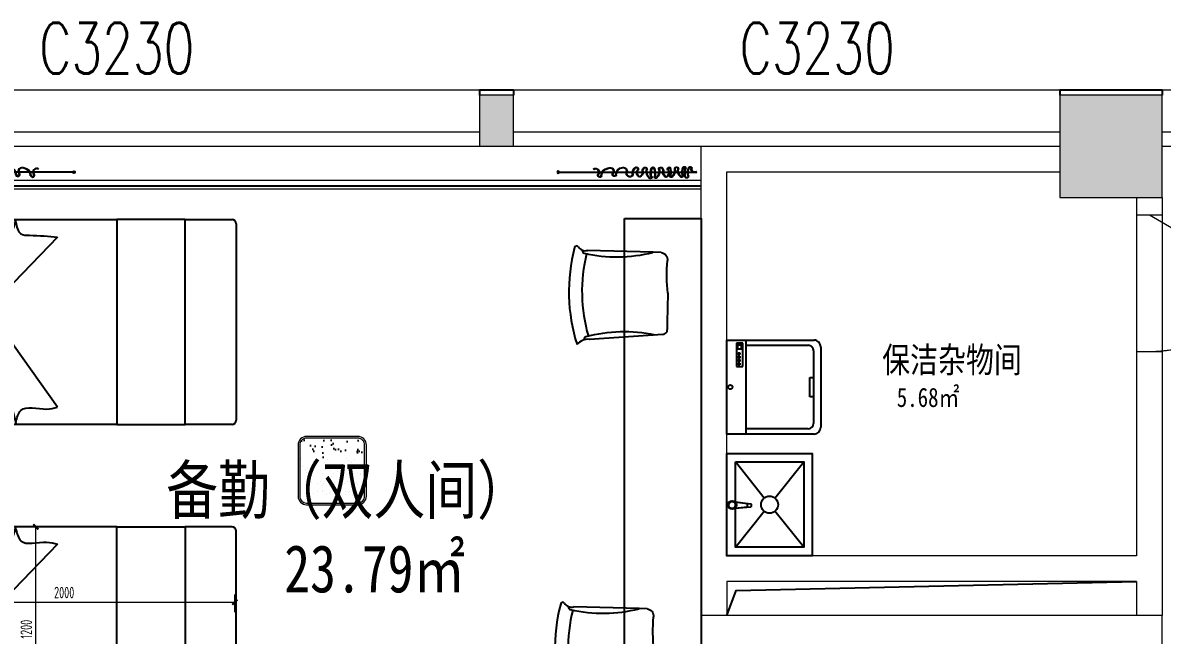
# Model space of a CAD drawing. Header units: millimetres. Extents: x 33621 to 401573, y -91663 to 133135.
# Drawn here: x 104322 to 110997, y -45876 to -42287 of the extents above; entities that cross this region are included whole.
import ezdxf

# ---------------------------------------------------------------- set-up
doc = ezdxf.new("R2010")
doc.units = ezdxf.units.MM
doc.header["$LTSCALE"] = 10
for name, pattern in [('DASH', [0.35, 0.25, -0.1]), ('DOTE', [2.42, 2, -0.2, 0.02, -0.2]), ('HIDDEN', [0.375, 0.25, -0.125, 0, 0])]:
    doc.linetypes.add(name, pattern=pattern)
doc.layers.get('0').update_dxf_attribs({"color": 253})
doc.layers.get('Defpoints').update_dxf_attribs({"color": 250})
for name, color, linetype in [('3', 253, 'Continuous'), ('Dimension', 253, 'Continuous'), ('FC-Text Annotation', 253, 'Continuous'), ('FF-FIXT', 253, 'Continuous'), ('HATCH【填充】', 253, 'Continuous'), ('P-活动家具', 253, 'Continuous'), ('SURFACE', 253, 'Continuous'), ('TITLE【图框】', 253, 'Continuous'), ('WINDOW_TEXT', 253, 'Continuous'), ('家具', 253, 'Continuous'), ('平面家具', 253, 'Continuous')]:
    doc.layers.add(name, color=color, linetype=linetype)
for name, color, linetype, lineweight in [('COLUMN', 253, 'Continuous', 0), ('cr-外框线2', 253, 'Continuous', 13), ('FF-Door【门】', 253, 'Continuous', 0), ('FF-Text【平面文字】', 253, 'Continuous', 0), ('PUB_HATCH', 253, 'Continuous', 0), ('RC-LIGHT【天花灯具】', 253, 'Continuous', 0), ('RC-Modelling【天花造型】', 253, 'Continuous', 0), ('RC-Text【天花文字】', 253, 'Continuous', 0), ('TXT【平面空间文字】', 253, 'Continuous', 0), ('WALL', 253, 'Continuous', 0), ('Wall【墙体】', 253, 'Continuous', 0), ('WINDOW', 253, 'Continuous', 0), ('Xline【辅助线】', 253, 'Continuous', 0)]:
    doc.layers.add(name, color=color, linetype=linetype, lineweight=lineweight)
doc.styles.add('-宋体', font='', dxfattribs={"width": 0.8})
doc.styles.add('_TCH_WINDOW', font='SIMPLEX', dxfattribs={"bigfont": 'GBCBIG'})
doc.styles.add('宋体', font='', dxfattribs={"width": 0.7})
doc.styles.add('尺寸标注', font='ARCHS.SHX', dxfattribs={"width": 0.75})
doc.styles.add('文字', font='')
doc.styles.get('-宋体').set_extended_font_data('SimSun')
doc.styles.get('宋体').set_extended_font_data('SimSun')
doc.styles.get('文字').set_extended_font_data('SimSun')
doc.dimstyles.new('海龙_1：30', dxfattribs={"dimscale": 30, "dimtxt": 2.25, "dimasz": 1, "dimexe": 1.5, "dimexo": 1, "dimgap": 0.7, "dimtad": 1, "dimdec": 0, "dimrnd": 5, "dimdsep": 46, "dimtxsty": '尺寸标注', "dimblk": 'ARCHTICK', "dimblk1": 'ARCHTICK', "dimblk2": 'ARCHTICK', "dimcen": 1, "dimclrd": 44, "dimclre": 44, "dimclrt": 2, "dimadec": 0, "dimazin": 0, "dimtfac": 1, "dimtdec": 0, "dimtix": 1, "dimtmove": 2, "dimatfit": 3, "dimldrblk": 'hl_arrow2', "dimfxl": 5, "dimfxlon": 1, "dimarcsym": 0})

# ---------------------------------------------------------------- blocks, each defined once
blk = doc.blocks.new('*U41')
at = {"color": 251, "linetype": 'DOTE', "ltscale": 0.104867}
blk.add_line((806.1, 0, 0), (0, 0), dxfattribs=at)
at = {"color": 251}
blk.add_circle((812.1, 0, 0), 6, dxfattribs=at)
for centre, radius, start, end in [((10.2, 20.5), 20.9, 240.87205, 0.9421), ((12.6, 20.9), 20.9, 240.84594, 0.91599), ((38.2, 24), 7.86, 17.59916, 204.39425), ((40.7, 24.5), 7.86, 17.57304, 204.36813), ((-22.3, -2.9), 74, 345.168, 23.32316), ((-19.8, -2.4), 74, 345.14188, 23.29705), ((72.5, 24.3), 7.61, 37.46726, 202.70906), ((-56.9, -9.9), 126.2, 352.73857, 14.32411), ((74.9, 24.7), 7.61, 37.44114, 202.68295), ((-54.4, -9.4), 126.2, 352.71245, 14.29799), ((10.5, -0.4), 74, 345.168, 23.32316), ((13, 0), 74, 345.14188, 23.29705), ((53.7, 10.7), 55.4, 314.47941, 10.735), ((56.1, 11.1), 55.4, 314.4533, 10.70888), ((118.5, 19.5), 10.5, 8.09455, 171.69307), ((120.9, 19.9), 10.5, 8.06843, 171.66695), ((183.4, 11.5), 55.4, 170.16469, 226.42028), ((185.9, 11.9), 55.4, 170.13858, 226.39416), ((226.7, 1.1), 74, 157.57653, 195.73169), ((229.2, 1.4), 74, 157.55041, 195.70558), ((157.4, 17.7), 11.7, 333.13645, 85.53128), ((159.9, 18.1), 11.7, 333.11034, 85.50516), ((189.3, -3.5), 26.7, 143.43943, 246.90973), ((191.7, -3.2), 26.7, 143.41332, 246.88362), ((163.3, 2), 33.9, 297.17867, 3.25794), ((165.8, 2.4), 33.9, 297.15256, 3.23183), ((216.1, 9.8), 19.8, 117.68827, 197.19832), ((218.5, 10.1), 19.8, 117.66216, 197.1722), ((211.5, 19.3), 9.3, 334.69802, 119.6198), ((213.9, 19.6), 9.3, 334.6719, 119.59369), ((274.4, 5.8), 55.4, 170.16469, 226.42028), ((276.9, 6.1), 55.4, 170.13858, 226.39416), ((317.7, -4.6), 74, 157.57653, 195.73169), ((320.1, -4.3), 74, 157.55041, 195.70558), ((256, 21.6), 7.06, 13.13047, 163.41495), ((258.5, 21.9), 7.06, 13.10436, 163.38883), ((195, -6.1), 74, 345.168, 23.32316), ((197.4, -5.7), 74, 345.14188, 23.29705), ((238.1, 5), 55.4, 314.47941, 10.735), ((240.5, 5.3), 55.4, 314.4533, 10.70888), ((300.8, 19.4), 9.3, 61.27989, 206.20167), ((303.3, 19.7), 9.3, 61.25377, 206.17556), ((296.4, 9.9), 19.8, 343.70137, 63.21142), ((298.8, 10.2), 19.8, 343.67526, 63.1853), ((349.2, 3), 33.9, 177.64174, 243.72102), ((351.7, 3.2), 33.9, 177.61563, 243.69491), ((323.3, -3), 26.7, 293.98996, 37.46026), ((325.8, -2.7), 26.7, 293.96384, 37.43415), ((354.9, 18.7), 11.7, 95.36841, 207.76324), ((357.4, 19), 11.7, 95.3423, 207.73713), ((336.4, -4.4), 38.9, 345.11811, 63.4135), ((338.9, -4.1), 38.9, 345.09199, 63.38738), ((394.1, -7.1), 19, 201.60684, 22.32513), ((433.7, 3.9), 24.8, 92.95064, 189.29685), ((436.2, 4.1), 24.8, 92.92452, 189.27074), ((428.4, -15.1), 44, 0.1274, 84.69995), ((430.8, -14.9), 44, 0.10129, 84.67383), ((506.9, 6.1), 20.7, 56.13712, 221.03284), ((509.3, 6.3), 20.7, 56.11101, 221.00673), ((514.4, -20.5), 44, 0.1274, 84.69995), ((516.8, -20.2), 44, 0.10129, 84.67383), ((592.9, 0.8), 20.7, 56.13712, 221.03284), ((595.3, 1), 20.7, 56.11101, 221.00673), ((58.9, -23.3), 9.76, 171.34868, 344.82784), ((61.4, -22.9), 9.76, 171.32256, 344.80173), ((89.6, -21.5), 7.82, 163.84411, 291.35754), ((92, -21.1), 7.82, 163.81799, 291.33143), ((148, -21.2), 7.82, 249.54215, 17.05558), ((150.4, -20.9), 7.82, 249.51603, 17.02947), ((239, -26.9), 7.82, 249.54215, 17.05558), ((241.4, -26.6), 7.82, 249.51603, 17.02947), ((271.5, -29.9), 7.02, 135.74937, 319.45228), ((274, -29.6), 7.02, 135.72326, 319.42616), ((391.6, -7.4), 19, 201.63295, 22.35124), ((482.4, -12.7), 10.3, 193.06527, 30.6308), ((484.8, -12.5), 10.3, 193.03915, 30.60469), ((568.4, -18), 10.3, 193.06527, 30.6308), ((570.8, -17.8), 10.3, 193.03915, 30.60469)]:
    blk.add_arc(centre, radius, start, end, dxfattribs=at)
blk = doc.blocks.new('单帘平面')
at = {"layer": 'TITLE【图框】'}
blk.add_blockref('*U41', (0, 0), dxfattribs=at)
blk = doc.blocks.new('$WINLIB2D$00000004')
for p, q in [((-0.5, 0.5), (0.5, 0.5)), ((-0.5, 0.5), (-0.5, -0.5)), ((0.5, -0.5), (0.5, 0.5)), ((-0.5, 0.2406), (0.5, 0.2406)), ((-0.5, -0.5), (0.5, -0.5))]:
    blk.add_line(p, q)
blk = doc.blocks.new('trb')
at = {"layer": '家具', "linetype": 'Continuous'}
for p, q in [((537096472, 3532331298), (537096683, 3532331129.2)), ((537096701.7, 3532331300), (537096710.1, 3532331208.1)), ((537096701.7, 3532331300), (537096709.2, 3532331229.8)), ((537096737.6, 3532331299.5), (537096727.7, 3532331208.1)), ((537096737.6, 3532331299.5), (537096728.5, 3532331229.8)), ((537096761, 3532331129.2), (537096972, 3532331298)), ((537096472, 3532330898), (537096683, 3532331066.8)), ((537096761, 3532331066.8), (537096972, 3532330898))]:
    blk.add_line(p, q, dxfattribs=at)
for points in [[(537097022, 3532331348), (537097022, 3532330848), (537096422, 3532330848), (537096422, 3532331348)], [(537096972, 3532331298), (537096972, 3532330898), (537096472, 3532330898), (537096472, 3532331298)]]:
    blk.add_lwpolyline(points, close=True, dxfattribs=at)
for centre, radius in [((537096719.9, 3532331317.5), 25.2), ((537096719.9, 3532331317.5), 20), ((537096722, 3532331098), 50)]:
    blk.add_circle(centre, radius, dxfattribs=at)
for centre, radius, start, end in [((537096718.9, 3532331244.4), 17.5, 236.47802, 303.52198), ((537096718.9, 3532331213.9), 10.6, 213.66185, 326.33815)]:
    blk.add_arc(centre, radius, start, end, dxfattribs=at)
blk = doc.blocks.new('ZL_01189999')
at = {"layer": 'FF-FIXT', "linetype": 'Continuous'}
for p, q in [((235.1, 0), (-235.1, 0)), ((-275, -39), (-275, -550)), ((213, -42.8), (-213, -42.8)), ((-56.6, -42.8), (-56.6, -64.2)), ((-56.6, -64.2), (0, -64.2)), ((0, -64.2), (56.6, -64.2)), ((56.6, -64.2), (56.6, -42.8)), ((275, -550), (275, -39)), ((-244.9, -73.9), (-244.9, -437.3)), ((244.9, -437.3), (244.9, -73.9)), ((-271.9, -437.3), (275, -437.3)), ((121.2, -456.7), (257.8, -456.7)), ((121.2, -494.2), (121.2, -456.7)), ((223.9, -487.6), (223.9, -464.4)), ((223.9, -464.4), (246.5, -464.4)), ((246.5, -464.4), (246.5, -487.6)), ((257.8, -456.7), (257.8, -494.2)), ((257.8, -494.2), (121.2, -494.2)), ((130, -473.2), (130, -483.1)), ((140.8, -473.2), (130, -473.2)), ((130, -483.1), (140.8, -483.1)), ((140.8, -483.1), (140.8, -473.2)), ((161.1, -473.2), (150.3, -473.2)), ((150.3, -473.2), (150.3, -483.1)), ((150.3, -483.1), (161.1, -483.1)), ((161.1, -483.1), (161.1, -473.2)), ((169.8, -473.2), (169.8, -483.1)), ((180.7, -473.2), (169.8, -473.2)), ((169.8, -483.1), (180.7, -483.1)), ((180.7, -483.1), (180.7, -473.2)), ((190.9, -473.2), (190.9, -483.1)), ((201.7, -473.2), (190.9, -473.2)), ((190.9, -483.1), (201.7, -483.1)), ((201.7, -483.1), (201.7, -473.2)), ((246.5, -487.6), (223.9, -487.6)), ((-275, -550), (275, -550))]:
    blk.add_line(p, q, dxfattribs=at)
at = {"layer": 'FF-FIXT', "linetype": 'Continuous', "extrusion": (0, 0, -1)}
for centre, major_axis, start_param, end_param in [((-235.1, -39), (-39.9, 0), 0, 1.570796), ((-213, -73.9), (-31.9, 0), 0, 1.570796), ((213, -73.9), (-31.9, 0), 1.570796, 3.141593), ((235.1, -39), (-39.9, 0), 1.570796, 3.141593), ((0, -530.1), (-12.8, 0), 1.57079632665277, 7.853981633832356)]:
    blk.add_ellipse(centre, major_axis=major_axis, ratio=0.977544, start_param=start_param, end_param=end_param, dxfattribs=at)
blk = doc.blocks.new('海龙_041013431')
at = {"layer": 'P-活动家具', "color": 8}
for p, q in [((455.7, -74.4), (289.2, 600)), ((47.8, 499), (455.7, -74.4)), ((826, 491.4), (803.8, 456.5)), ((867.3, 466), (826, 491.4)), ((826, 491.4), (826, 283.9)), ((548.6, 316.9), (590.4, 422.6)), ((590.4, 422.6), (626.6, 444.9)), ((626.6, 444.9), (646.1, 414.3)), ((626.6, 444.9), (626.6, 267.8)), ((646.1, 414.3), (687.9, 322.4)), ((803.8, 456.5), (756.2, 351.8)), ((915, 345.5), (867.3, 466)), ((756.2, 351.8), (724.4, 245.8)), ((953.1, 214.1), (915, 345.5)), ((515.2, 206.5), (548.6, 316.9)), ((626.6, 267.8), (607.1, 108.1)), ((687.9, 322.4), (715.8, 234.4)), ((826, 283.9), (848.3, 101)), ((515.2, -92.7), (515.2, 206.5)), ((715.8, 234.4), (715.8, -82.4)), ((724.4, 245.8), (724.4, -35.9)), ((953.1, -110.2), (953.1, 214.1)), ((607.1, 108.1), (607.1, -487.1)), ((848.3, 101), (848.3, -488.8)), ((724.4, -35.9), (759.4, -353.8)), ((47.8, -497.7), (455.7, -74.4)), ((290.8, -600), (455.7, -74.4)), ((570.9, -443.1), (515.2, -92.7)), ((715.8, -82.4), (684.4, -370.6)), ((889.6, -438.7), (953.1, -110.2)), ((684.4, -370.6), (640.6, -490.4)), ((759.4, -353.8), (810.2, -492.6)), ((609.9, -490.4), (570.9, -443.1)), ((845.1, -492.6), (889.6, -438.7))]:
    blk.add_line(p, q, dxfattribs=at)
at = {"layer": 'P-活动家具'}
blk.add_line((1000, -600), (1000, 600), dxfattribs=at)
at = {"layer": 'P-活动家具', "color": 8}
blk.add_lwpolyline([(-300, -600), (-300, 600), (-700, 600), (-700, -600)], close=True, dxfattribs=at)
for points, knots in [([(291.5, 587.7), (284.6, 560.3), (263.8, 477.8), (136.2, 521), (68, 504), (47.8, 499)], [0, 0, 0, 0, 75.29107, 226.745569, 290.81809, 290.81809, 290.81809, 290.81809]), ([(291.5, -586.4), (286.2, -557.6), (277.4, -509), (168.4, -508.8), (99.8, -502.5), (47.8, -497.7)], [0, 0, 0, 0, 75.29107, 127.212251, 290.722633, 290.722633, 290.722633, 290.722633])]:
    blk.add_open_spline(points, degree=3, knots=knots, dxfattribs=at)
at = {"layer": '平面家具', "color": 43, "linetype": 'ByBlock'}
for p, q in [((-1000, -575), (-1000, 575)), ((-975, 600), (-700, 600)), ((-300, 600), (1000, 600)), ((455.7, 600), (455.7, -600)), ((-700, -600), (-975, -600)), ((1000, -600), (-300, -600))]:
    blk.add_line(p, q, dxfattribs=at)
for centre, start, end in [((-975, 575), 90, 180), ((-975, -575), 180, 270)]:
    blk.add_arc(centre, 25, start, end, dxfattribs=at)
blk = doc.blocks.new('海龙_041013471')
at = {"layer": 'P-活动家具', "color": 8}
for p, q in [((290.8, 600), (455.7, -75.6)), ((47.8, 497.7), (455.7, -75.6)), ((609.9, 490.4), (570.9, 443.1)), ((607.1, -333.1), (607.1, 487.1)), ((684.4, 370.6), (640.6, 490.4)), ((759.4, 353.8), (810.2, 492.6)), ((845.1, 492.6), (889.6, 438.7)), ((848.3, -326), (848.3, 488.8)), ((570.9, 443.1), (515.2, 167.7)), ((889.6, 438.7), (953.1, 110.2)), ((715.8, -67.6), (684.4, 370.6)), ((724.4, -114.1), (759.4, 353.8)), ((515.2, 167.7), (515.2, -356.5)), ((953.1, 110.2), (953.1, -364.1)), ((47.8, -499), (455.7, -75.6)), ((455.7, -75.6), (289.2, -600)), ((715.8, -384.4), (715.8, -67.6)), ((724.4, -395.8), (724.4, -114.1)), ((626.6, -417.8), (607.1, -333.1)), ((826, -433.9), (848.3, -326)), ((515.2, -356.5), (548.6, -466.9)), ((687.9, -472.4), (715.8, -384.4)), ((756.2, -501.8), (724.4, -395.8)), ((953.1, -364.1), (915, -495.5)), ((548.6, -466.9), (590.4, -572.6)), ((590.4, -572.6), (626.6, -444.9)), ((626.6, -444.9), (626.6, -417.8)), ((626.6, -444.9), (646.1, -564.3)), ((803.8, -456.5), (756.2, -501.8)), ((826, -491.4), (803.8, -456.5)), ((826, -491.4), (826, -433.9)), ((867.3, -466), (826, -491.4)), ((915, -495.5), (867.3, -466)), ((646.1, -564.3), (687.9, -472.4))]:
    blk.add_line(p, q, dxfattribs=at)
at = {"layer": 'P-活动家具'}
blk.add_line((1000, 600), (1000, -600), dxfattribs=at)
at = {"layer": 'P-活动家具', "color": 8}
blk.add_lwpolyline([(-299.9, 600), (-300, -600), (-700, -600), (-699.9, 600)], close=True, dxfattribs=at)
for points, knots in [([(291.5, 586.4), (286.2, 557.6), (277.4, 509), (168.4, 508.8), (99.8, 502.5), (47.8, 497.7)], [0, 0, 0, 0, 75.29107, 127.212251, 290.722633, 290.722633, 290.722633, 290.722633]), ([(291.5, -587.7), (284.6, -560.3), (263.8, -477.8), (136.2, -521), (68, -504), (47.8, -499)], [0, 0, 0, 0, 75.29107, 226.745569, 290.81809, 290.81809, 290.81809, 290.81809])]:
    blk.add_open_spline(points, degree=3, knots=knots, dxfattribs=at)
at = {"layer": '平面家具', "color": 43, "linetype": 'ByBlock'}
for p, q in [((-1000, 575), (-1000, -575)), ((-699.9, 600), (-975, 600)), ((1000, 600), (-299.9, 600)), ((455.7, -600), (455.7, 600)), ((-975, -600), (-700, -600)), ((-300, -600), (1000, -600))]:
    blk.add_line(p, q, dxfattribs=at)
for centre, start, end in [((-975, 575), 90, 180), ((-975, -575), 180, 270)]:
    blk.add_arc(centre, 25, start, end, dxfattribs=at)
blk = doc.blocks.new('_ArchTick')
at = {"color": 2, "linetype": 'ByBlock', "const_width": 0.4}
blk.add_lwpolyline([(-0.5, -0.5), (0.5, 0.5)], dxfattribs=at)
blk = doc.blocks.new('*D229')
at = {"layer": 'Defpoints', "color": 0, "transparency": 16777216}
for p in [(-2920.1, 4676.9), (-2920.1, 4676.9), (-2920.1, 3476.9)]:
    blk.add_point(p, dxfattribs=at)
at = {"layer": 'Dimension', "color": 44, "lineweight": -2, "transparency": 16777216}
for p, q in [((-2920.1, 4676.9), (-2875.1, 4676.9)), ((-2920.1, 3476.9), (-2920.1, 4676.9)), ((-2920.1, 3476.9), (-2875.1, 3476.9))]:
    blk.add_line(p, q, dxfattribs=at)
at = {"layer": 'Dimension', "color": 44, "lineweight": -2, "transparency": 16777216, "xscale": 30, "yscale": 30, "zscale": 30}
for p, rotation in [((-2920.1, 4676.9), 90), ((-2920.1, 3476.9), 270)]:
    blk.add_blockref('_ArchTick', p, dxfattribs=dict(at, rotation=rotation))
at = {"layer": 'Dimension', "color": 2, "transparency": 16777216, "insert": (-2976.3, 4076.9), "char_height": 67.5, "attachment_point": 5, "rotation": 90, "style": '尺寸标注'}
blk.add_mtext('1200', dxfattribs=at)
blk = doc.blocks.new('hl_arrow2')
at = {"color": 2}
blk.add_line((-0.22, 0), (-1, 0), dxfattribs=at)
blk.add_lwpolyline([(-0.22, 0), (-0.86, -0.69), (-0.65, -0.86), (0, 0), (-0.65, 0.86), (-0.86, 0.69)], close=True, dxfattribs=at)
blk = doc.blocks.new('*D230')
at = {"layer": 'Defpoints', "color": 0, "transparency": 16777216}
for p in [(-1754.3, 4235.4), (-3754.3, 4146.6), (-1754.3, 4146.6)]:
    blk.add_point(p, dxfattribs=at)
at = {"layer": 'Dimension', "color": 44, "lineweight": -2, "transparency": 16777216}
for p, q in [((-3754.3, 4176.6), (-3754.3, 4280.4)), ((-1754.3, 4176.6), (-1754.3, 4280.4)), ((-3754.3, 4235.4), (-1754.3, 4235.4))]:
    blk.add_line(p, q, dxfattribs=at)
at = {"layer": 'Dimension', "color": 44, "lineweight": -2, "transparency": 16777216, "xscale": 30, "yscale": 30, "zscale": 30, "rotation": 180}
blk.add_blockref('_ArchTick', (-3754.3, 4235.4), dxfattribs=at)
at = {"layer": 'Dimension', "color": 44, "lineweight": -2, "transparency": 16777216, "xscale": 30, "yscale": 30, "zscale": 30}
blk.add_blockref('_ArchTick', (-1754.3, 4235.4), dxfattribs=at)
at = {"layer": 'Dimension', "color": 2, "transparency": 16777216, "insert": (-2754.3, 4291.6), "char_height": 67.5, "attachment_point": 5, "style": '尺寸标注'}
blk.add_mtext('2000', dxfattribs=at)
blk = doc.blocks.new('DOORBLK101')
at = {"layer": 'FF-Door【门】'}
blk.add_line((-0.5, 0), (0, 0.866), dxfattribs=at)
at = {"layer": 'FF-Door【门】', "color": 8, "linetype": 'HIDDEN', "ltscale": 15}
blk.add_arc((-0.5, 0), 1, 0, 60, dxfattribs=at)
blk = doc.blocks.new('海龙_0410133832')
at = {"lineweight": -2, "ltscale": 2000, "extrusion": (0, 0, -1)}
for p, q in [((-250.5, 250.9), (-202.9, 252.5)), ((-202.9, 252.5), (180.4, 263)), ((-260.8, -229.1), (169.1, -258.7))]:
    blk.add_line(p, q, dxfattribs=at)
for centre, radius, start, end in [((-194.4, 307), 46.2, 209.97777, 287.61116), ((-244.3, 277.1), 12, 34.68696, 170.32305), ((716.8, 19.6), 1007, 165.06407, 197.85358), ((-7.4, 1075.2), 850.4, 256.8724, 284.30232), ((709, 21.2), 922.3, 166.07083, 196.39764), ((-198.2, 258.7), 11.8, 155.02178, 258.57376), ((30168.4, -805.7), 29889.5, 178.43305, 178.86929), ((253.1, -186.7), 43, 280.37592, 317.45487), ((-178.1, -339.1), 80.9, 83.64858, 141.83666)]:
    blk.add_arc(centre, radius, start, end, dxfattribs=at)
at = {"lineweight": -2, "ltscale": 2000}
for centre, radius, start, end in [((-1223.9, 121.3), 940.2, 353.30457, 4.99844), ((-244.6, 208.3), 43, 97.90745, 186.78432), ((-33.5, -1062.6), 850.3, 74.75722, 102.18851), ((187.2, -253.7), 11.8, 332.55331, 76.10529)]:
    blk.add_arc(centre, radius, start, end, dxfattribs=at)
blk = doc.blocks.new('海龙0109184221')
at = {"layer": '平面家具', "color": 43, "linetype": 'ByBlock'}
blk.add_lwpolyline([(21.4, 3126.7), (-428.6, 3126.7), (-428.6, 0), (21.4, 0)], close=True, dxfattribs=at)
for p in [(57, 2676.9), (138.5, 588.7)]:
    blk.add_blockref('海龙_0410133832', p, dxfattribs=at)
blk = doc.blocks.new('ZL_0603123899')
at = {"layer": 'HATCH【填充】'}
h = blk.add_hatch(dxfattribs=at)
h.set_pattern_fill('AR-SAND', color=251, scale=2)
h.set_pattern_definition([(37.5, (-190, -390), (-3.2, 97.883), [0, -77.216, 0, -86.36, 0, -82.55]), (7.5, (-190, -390), (89.905, 143.365), [0, -41.656, 0, -69.596, 0, -26.67]), (327.5, (-252.48, -390), (158.198, 0.287), [0, -25.4, 0, -91.44, 0, -119.38]), (317.5, (-252.48, -390), (152.71, 44.586), [0, -12.7, 0, -59.944, 0, -68.58])])
h.paths.add_polyline_path([(190, -50, 0.414214), (150, -10), (-150, -10, 0.414214), (-190, -50), (-190, -350, 0.414214), (-150, -390), (150, -390, 0.414214), (190, -350)])
at = {"layer": 'RC-LIGHT【天花灯具】'}
blk.add_lwpolyline([(-150, 0), (150, 0, -0.414214), (200, -50), (200, -350, -0.414214), (150, -400), (-150, -400, -0.414214), (-200, -350), (-200, -50, -0.414214)], format="xyb", close=True, dxfattribs=at)
at = {"layer": 'RC-LIGHT【天花灯具】', "color": 8}
blk.add_lwpolyline([(-150, -10), (150, -10, -0.414214), (190, -50), (190, -350, -0.414214), (150, -390), (-150, -390, -0.414214), (-190, -350), (-190, -50, -0.414214)], format="xyb", close=True, dxfattribs=at)
blk = doc.blocks.new('海龙042720350')
at = {"layer": 'Wall【墙体】', "color": 6}
for p, q in [((3527.7, 6606.6), (3527.7, 4506.6)), ((3677.7, 6606.6), (3677.7, 4156.6)), ((3527.7, 6504.4), (3677.7, 6504.4)), ((3527.7, 5704.4), (3677.7, 5704.4)), ((3527.7, 5704.4), (3677.7, 5704.4))]:
    blk.add_line(p, q, dxfattribs=at)
at = {"layer": 'Xline【辅助线】'}
for p, q in [((977.7, 4506.6), (977.7, 6906.6)), ((1127.7, 4506.6), (1127.7, 6756.6)), ((1127.7, 6756.6), (3077.7, 6756.6)), ((3527.7, 4506.6), (1127.7, 4506.6))]:
    blk.add_line(p, q, dxfattribs=at)
at = {"xscale": 800.000000537606, "yscale": 800.000000537606, "zscale": 800.000000537606, "rotation": 270.0000001247976}
blk.add_blockref('DOORBLK101', (3602.7, 6104.4), dxfattribs=at)
at = {"layer": 'cr-外框线2', "rotation": 180}
for name, p in [('海龙_041013431', (-2746.2, 5876.9)), ('海龙_041013471', (-2746.2, 4076.9))]:
    blk.add_blockref(name, p, dxfattribs=at)
at = {"layer": 'FF-Text【平面文字】', "xscale": -1}
blk.add_blockref('海龙0109184221', (549.1, 3356.9), dxfattribs=at)
at = {"layer": 'PUB_HATCH', "xscale": -1, "rotation": 270}
blk.add_blockref('ZL_01189999', (1677.7, 5495.4), dxfattribs=at)
at = {"layer": '家具', "color": 251, "extrusion": (0, 0, -1), "xscale": -1, "zscale": -1, "rotation": 270.0001901183059}
blk.add_blockref('trb', (-3532330693.5, -537103636.3), dxfattribs=at)
at = {"layer": 'FC-Text Annotation', "style": '文字', "width": 0.8}
for s, p in [('备勤（双人间）', (-2156.3, 4753.5)), ('23.79㎡', (-1465.3, 4292.5))]:
    blk.add_text(s, height=278.17, dxfattribs=at).set_placement(p)
at = {"layer": 'RC-Text【天花文字】', "style": '宋体', "width": 0.8}
blk.add_text('5.68㎡', height=112.5, dxfattribs=at).set_placement((2122.7, 5379.1))
at = {"layer": 'TXT【平面空间文字】', "style": '-宋体', "width": 0.8}
blk.add_text('保洁杂物间', height=150, dxfattribs=at).set_placement((2037.2, 5580.2))
at = {"layer": 'Dimension'}
for p1, p2, distance, picture, middle in [((-2920.1, 3476.9), (-2920.1, 4676.9), 0, '*D229', (-2976.3, 4076.9)), ((-3754.3, 4146.6), (-1754.3, 4146.6), 88.9, '*D230', (-2754.3, 4291.6))]:
    dim = blk.add_aligned_dim(p1=p1, p2=p2, distance=distance, dimstyle='海龙_1：30', dxfattribs=at)
    dim.commit()
    dim.dimension.update_dxf_attribs({"geometry": picture, "text_midpoint": middle})

msp = doc.modelspace()

# ---------------------------------------------------------------- hatches: boundary and pattern name
at = {"layer": 'PUB_HATCH'}
for points in [[(106996.5, -43010.6), (107196.5, -43010.6), (107196.5, -42710.6), (106996.5, -42710.6)], [(110396.5, -43310.6), (110996.5, -43310.6), (110996.5, -42710.6), (110396.5, -42710.6)]]:
    msp.add_hatch(color=256, dxfattribs=at).paths.add_polyline_path(points)

# ---------------------------------------------------------------- linework, layer by layer
at = {"layer": '3'}
msp.add_lwpolyline([(108446.5, -45760.6), (108501.5, -45614), (110846.5, -45560.6)], dxfattribs=at)
at = {"layer": 'COLUMN'}
for p, q in [((110996.5, -42710.6), (110396.5, -42710.6)), ((110396.5, -43010.6), (110396.5, -43310.6)), ((110996.5, -43310.6), (110996.5, -43010.6)), ((110396.5, -43310.6), (110996.5, -43310.6))]:
    msp.add_line(p, q, dxfattribs=at)
at = {"layer": 'P-活动家具', "color": 8, "linetype": 'DASH'}
msp.add_line((108295, -43244.4), (103795, -43244.4), dxfattribs=at)
at = {"layer": 'SURFACE'}
for p, q in [((106996.5, -42680.6), (106996.5, -42710.6)), ((106996.5, -42680.6), (107196.5, -42680.6)), ((107196.5, -42680.6), (107196.5, -42710.6)), ((110396.5, -42680.6), (110396.5, -42710.6)), ((110396.5, -42680.6), (110696.5, -42680.6)), ((110696.5, -42680.6), (110996.5, -42680.6)), ((110996.5, -42680.6), (110996.5, -42710.6))]:
    msp.add_line(p, q, dxfattribs=at)
at = {"layer": 'WALL'}
for p, q in [((107196.5, -42710.6), (106996.5, -42710.6)), ((106996.5, -42710.6), (106996.5, -43010.6)), ((107196.5, -43010.6), (107196.5, -42710.6)), ((106996.5, -43010.6), (107196.5, -43010.6)), ((110996.5, -45760.6), (108296.5, -45760.6)), ((108296.5, -45760.6), (108296.5, -48360.6)), ((110996.5, -46510.6), (110996.5, -45760.6))]:
    msp.add_line(p, q, dxfattribs=at)
at = {"layer": 'Wall【墙体】', "color": 6}
for p, q in [((108296.5, -45410.6), (108296.5, -45760.6)), ((110996.5, -45485.6), (110996.5, -45760.6)), ((108446.5, -45560.6), (108446.5, -45760.6)), ((110846.5, -45560.6), (108446.5, -45560.6)), ((110846.5, -45560.6), (110846.5, -45760.6)), ((108446.5, -45760.6), (108296.5, -45760.6)), ((110996.5, -45760.6), (110846.5, -45760.6))]:
    msp.add_line(p, q, dxfattribs=at)

# ---------------------------------------------------------------- block references
at = {"layer": 'Wall【墙体】'}
msp.add_blockref('单帘平面', (103809.7, -43162.8), dxfattribs=at)
at = {"layer": 'Wall【墙体】', "xscale": -1}
msp.add_blockref('单帘平面', (108270.9, -43162.8), dxfattribs=at)
at = {"layer": 'WINDOW'}
ref = msp.add_blockref('$WINLIB2D$00000004', (105396.5, -42845.6), dxfattribs=dict(at, xscale=3200, yscale=-330, zscale=3200))
ref.add_attrib('A', 'C3230', (104418.1, -42584.3), dxfattribs={"layer": 'WINDOW_TEXT', "height": 297.5, "style": '_TCH_WINDOW', "width": 0.705882})
ref = msp.add_blockref('$WINLIB2D$00000004', (108796.5, -42845.6), dxfattribs=dict(at, xscale=3200, yscale=-330, zscale=3200))
ref.add_attrib('A', 'C3230', (108521.3, -42584.3), dxfattribs={"layer": 'WINDOW_TEXT', "height": 297.5, "style": '_TCH_WINDOW', "width": 0.705882})
ref = msp.add_blockref('$WINLIB2D$00000004', (112596.5, -42845.6), dxfattribs=dict(at, xscale=3200, yscale=-330, zscale=3200))
ref.add_attrib('A', 'C3230', (111618.1, -42584.3), dxfattribs={"layer": 'WINDOW_TEXT', "height": 297.5, "style": '_TCH_WINDOW', "width": 0.705882})

# ---------------------------------------------------------------- next in the draw order: block references
at = {"layer": 'Xline【辅助线】'}
msp.add_blockref('海龙042720350', (107318.8, -49917.2), dxfattribs=at)

# ---------------------------------------------------------------- next in the draw order: linework, layer by layer
at = {"layer": 'RC-Modelling【天花造型】'}
for p, q in [((108296.5, -43211.7), (103796.5, -43211.7)), ((108296.5, -43261.7), (103972.7, -43261.7))]:
    msp.add_line(p, q, dxfattribs=at)

# ---------------------------------------------------------------- next in the draw order: block references
at = {"layer": 'RC-LIGHT【天花灯具】', "xscale": -1, "rotation": 180}
msp.add_blockref('ZL_0603123899', (106134.6, -45111), dxfattribs=at)

doc.saveas('drawing.dxf')
